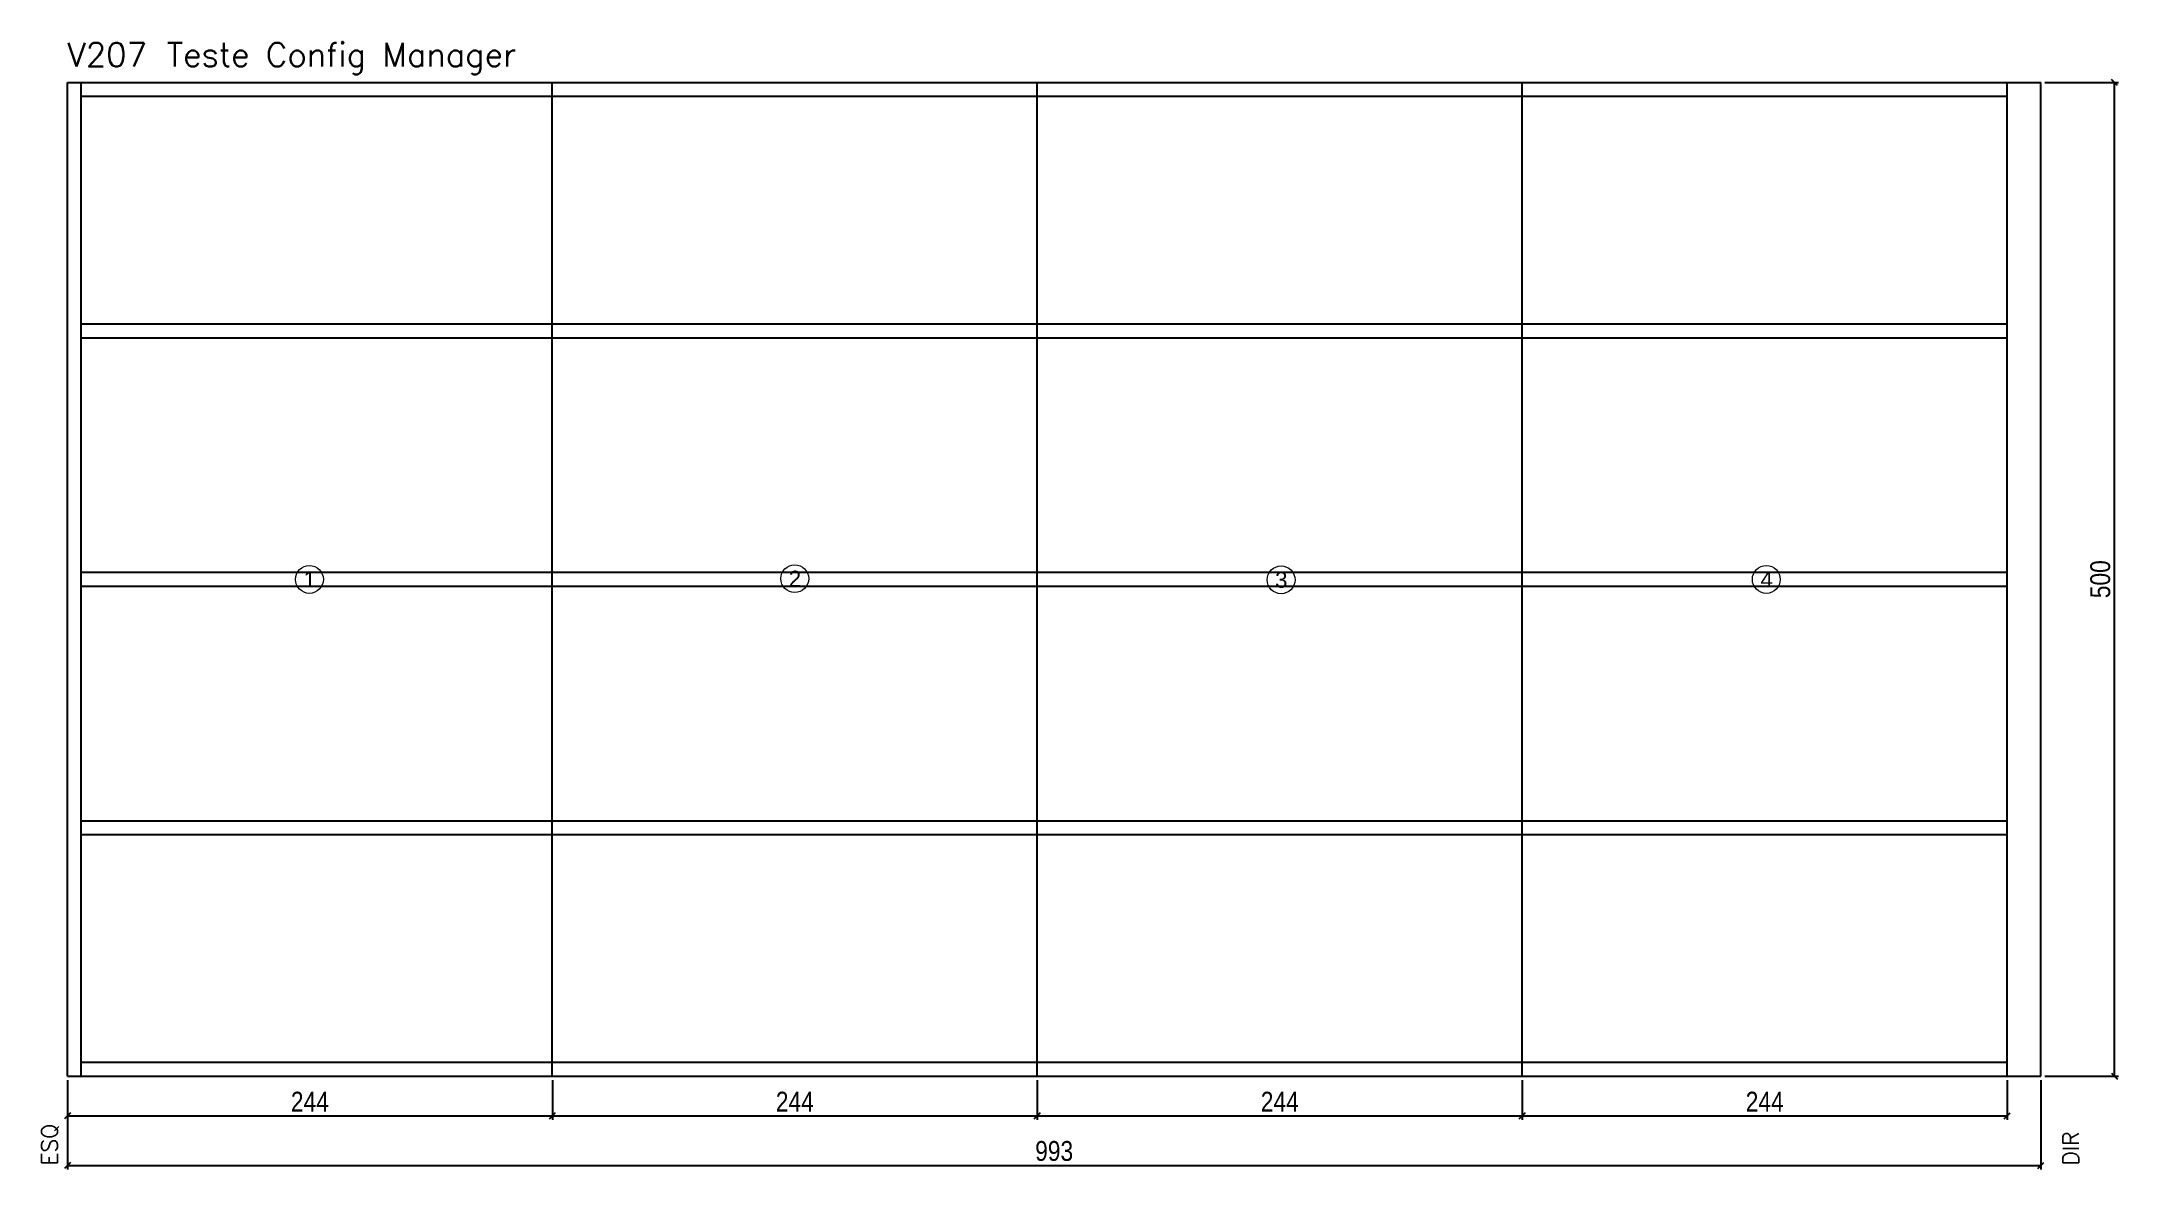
# Model space of a CAD drawing. Extents: x 12783 to 13828, y 13112 to 13680.
import ezdxf
from ezdxf.enums import TextEntityAlignment as Align

# ---------------------------------------------------------------- set-up
doc = ezdxf.new("R2010")
doc.units = 0
doc.layers.get('0').update_dxf_attribs({"color": 1, "linetype": 'CONTINUOUS'})
doc.layers.get('Defpoints').update_dxf_attribs({"linetype": 'CONTINUOUS'})
for name, color, linetype in [('5', 4, 'CONTINUOUS'), ('COTA', 241, 'CONTINUOUS'), ('NOMENCLATURA', 7, 'CONTINUOUS'), ('Painéis', 255, 'CONTINUOUS'), ('SARR_2.2x7', 30, 'CONTINUOUS')]:
    doc.layers.add(name, color=color, linetype=linetype)
doc.layers.add('NUMERACAO', color=5, linetype='CONTINUOUS', lineweight=15)
doc.styles.add('ARIAL', font='arial.ttf')
doc.styles.add('COTA TECNICA', font='techl___.ttf', dxfattribs={"height": 10})
doc.styles.get("Standard").update_dxf_attribs({"font": 'ROMANS.SHX'})
doc.dimstyles.new('PAINEL', dxfattribs={"dimtxt": 10, "dimasz": 3, "dimexe": 3, "dimexo": 3, "dimgap": 3, "dimtad": 1, "dimdec": 1, "dimzin": 12, "dimdsep": 46, "dimtxsty": 'COTA TECNICA', "dimblk1": 'OBLIQUE', "dimblk2": 'OBLIQUE', "dimsah": 1, "dimcen": 0.9, "dimclrd": 4, "dimclre": 4, "dimclrt": 240, "dimadec": 1, "dimazin": 3, "dimtfac": 1, "dimtdec": 1, "dimtmove": 0, "dimatfit": 3, "dimfxl": 1, "dimtolj": 1, "dimtzin": 12, "dimarcsym": 0})

# ---------------------------------------------------------------- blocks, each defined once
blk = doc.blocks.new('_Oblique')
at = {"color": 0, "linetype": 'ByBlock', "lineweight": -2}
blk.add_line((-0.5, -0.5), (0.5, 0.5), dxfattribs=at)
blk = doc.blocks.new('*D136')
at = {"layer": 'COTA', "color": 4, "linetype": 'Continuous', "lineweight": -2, "transparency": 16777216}
for p, q in [((12795.6, 13157), (12795.6, 13137)), ((13039.6, 13157), (13039.6, 13137)), ((12795.6, 13139), (13039.6, 13139))]:
    blk.add_line(p, q, dxfattribs=at)
at = {"layer": 'Defpoints', "color": 0, "linetype": 'Continuous', "transparency": 16777216}
for p in [(12795.6, 13159), (13039.6, 13159), (13039.6, 13139)]:
    blk.add_point(p, dxfattribs=at)
at = {"layer": 'COTA', "color": 4, "linetype": 'Continuous', "lineweight": -2, "transparency": 16777216, "xscale": 3, "yscale": 3, "zscale": 3, "rotation": 180}
blk.add_blockref('_Oblique', (12795.6, 13139), dxfattribs=at)
at = {"layer": 'COTA', "color": 4, "linetype": 'Continuous', "lineweight": -2, "transparency": 16777216, "xscale": 3, "yscale": 3, "zscale": 3}
blk.add_blockref('_Oblique', (13039.6, 13139), dxfattribs=at)
at = {"layer": 'COTA', "color": 240, "linetype": 'Continuous', "transparency": 16777216, "insert": (12917.6, 13146.1), "char_height": 10, "attachment_point": 5, "style": 'COTA TECNICA'}
blk.add_mtext('\\A1;244', dxfattribs=at)
blk = doc.blocks.new('*D137')
at = {"layer": 'COTA', "color": 4, "linetype": 'Continuous', "lineweight": -2, "transparency": 16777216}
for p, q in [((13039.6, 13157), (13039.6, 13137)), ((13283.6, 13157), (13283.6, 13137)), ((13039.6, 13139), (13283.6, 13139))]:
    blk.add_line(p, q, dxfattribs=at)
at = {"layer": 'Defpoints', "color": 0, "linetype": 'Continuous', "transparency": 16777216}
for p in [(13039.6, 13159), (13283.6, 13159), (13283.6, 13139)]:
    blk.add_point(p, dxfattribs=at)
at = {"layer": 'COTA', "color": 4, "linetype": 'Continuous', "lineweight": -2, "transparency": 16777216, "xscale": 3, "yscale": 3, "zscale": 3, "rotation": 180}
blk.add_blockref('_Oblique', (13039.6, 13139), dxfattribs=at)
at = {"layer": 'COTA', "color": 4, "linetype": 'Continuous', "lineweight": -2, "transparency": 16777216, "xscale": 3, "yscale": 3, "zscale": 3}
blk.add_blockref('_Oblique', (13283.6, 13139), dxfattribs=at)
at = {"layer": 'COTA', "color": 240, "linetype": 'Continuous', "transparency": 16777216, "insert": (13161.6, 13146.1), "char_height": 10, "attachment_point": 5, "style": 'COTA TECNICA'}
blk.add_mtext('\\A1;244', dxfattribs=at)
blk = doc.blocks.new('*D138')
at = {"layer": 'COTA', "color": 4, "linetype": 'Continuous', "lineweight": -2, "transparency": 16777216}
for p, q in [((13283.6, 13157), (13283.6, 13137)), ((13527.6, 13157), (13527.6, 13137)), ((13283.6, 13139), (13527.6, 13139))]:
    blk.add_line(p, q, dxfattribs=at)
at = {"layer": 'Defpoints', "color": 0, "linetype": 'Continuous', "transparency": 16777216}
for p in [(13283.6, 13159), (13527.6, 13159), (13527.6, 13139)]:
    blk.add_point(p, dxfattribs=at)
at = {"layer": 'COTA', "color": 4, "linetype": 'Continuous', "lineweight": -2, "transparency": 16777216, "xscale": 3, "yscale": 3, "zscale": 3, "rotation": 180}
blk.add_blockref('_Oblique', (13283.6, 13139), dxfattribs=at)
at = {"layer": 'COTA', "color": 4, "linetype": 'Continuous', "lineweight": -2, "transparency": 16777216, "xscale": 3, "yscale": 3, "zscale": 3}
blk.add_blockref('_Oblique', (13527.6, 13139), dxfattribs=at)
at = {"layer": 'COTA', "color": 240, "linetype": 'Continuous', "transparency": 16777216, "insert": (13405.6, 13146.1), "char_height": 10, "attachment_point": 5, "style": 'COTA TECNICA'}
blk.add_mtext('\\A1;244', dxfattribs=at)
blk = doc.blocks.new('*D139')
at = {"layer": 'COTA', "color": 4, "linetype": 'Continuous', "lineweight": -2, "transparency": 16777216}
for p, q in [((13527.6, 13157), (13527.6, 13137)), ((13771.6, 13157), (13771.6, 13137)), ((13527.6, 13139), (13771.6, 13139))]:
    blk.add_line(p, q, dxfattribs=at)
at = {"layer": 'Defpoints', "color": 0, "linetype": 'Continuous', "transparency": 16777216}
for p in [(13527.6, 13159), (13771.6, 13159), (13771.6, 13139)]:
    blk.add_point(p, dxfattribs=at)
at = {"layer": 'COTA', "color": 4, "linetype": 'Continuous', "lineweight": -2, "transparency": 16777216, "xscale": 3, "yscale": 3, "zscale": 3, "rotation": 180}
blk.add_blockref('_Oblique', (13527.6, 13139), dxfattribs=at)
at = {"layer": 'COTA', "color": 4, "linetype": 'Continuous', "lineweight": -2, "transparency": 16777216, "xscale": 3, "yscale": 3, "zscale": 3}
blk.add_blockref('_Oblique', (13771.6, 13139), dxfattribs=at)
at = {"layer": 'COTA', "color": 240, "linetype": 'Continuous', "transparency": 16777216, "insert": (13649.6, 13146.1), "char_height": 10, "attachment_point": 5, "style": 'COTA TECNICA'}
blk.add_mtext('\\A1;244', dxfattribs=at)
blk = doc.blocks.new('*D140')
at = {"layer": 'COTA', "color": 4, "linetype": 'Continuous', "lineweight": -2, "transparency": 16777216}
for p, q in [((12795.5914, 13156.9905), (12795.5914, 13111.9905)), ((13788.5914, 13156.9905), (13788.5914, 13111.9905)), ((12795.5914, 13113.9905), (13788.5914, 13113.9905))]:
    blk.add_line(p, q, dxfattribs=at)
at = {"layer": 'Defpoints', "color": 0, "linetype": 'Continuous', "transparency": 16777216}
for p in [(12795.5914, 13158.9905), (13788.5914, 13158.9905), (13788.5914, 13113.9905)]:
    blk.add_point(p, dxfattribs=at)
at = {"layer": 'COTA', "color": 4, "linetype": 'Continuous', "lineweight": -2, "transparency": 16777216, "xscale": 3, "yscale": 3, "zscale": 3, "rotation": 180}
blk.add_blockref('_Oblique', (12795.5914, 13113.9905), dxfattribs=at)
at = {"layer": 'COTA', "color": 4, "linetype": 'Continuous', "lineweight": -2, "transparency": 16777216, "xscale": 3, "yscale": 3, "zscale": 3}
blk.add_blockref('_Oblique', (13788.5914, 13113.9905), dxfattribs=at)
at = {"layer": 'COTA', "color": 240, "linetype": 'Continuous', "transparency": 16777216, "insert": (13292.0914, 13121.239038), "char_height": 10, "attachment_point": 5, "style": 'COTA TECNICA'}
blk.add_mtext('\\A1;993', dxfattribs=at)
blk = doc.blocks.new('*D141')
at = {"layer": 'COTA', "color": 4, "linetype": 'Continuous', "lineweight": -2, "transparency": 16777216}
for p, q in [((13790.6, 13659), (13827.6, 13659)), ((13825.6, 13159), (13825.6, 13659)), ((13790.6, 13159), (13827.6, 13159))]:
    blk.add_line(p, q, dxfattribs=at)
at = {"layer": 'Defpoints', "color": 0, "linetype": 'Continuous', "transparency": 16777216}
for p in [(13788.6, 13659), (13825.6, 13659), (13788.6, 13159)]:
    blk.add_point(p, dxfattribs=at)
at = {"layer": 'COTA', "color": 4, "linetype": 'Continuous', "lineweight": -2, "transparency": 16777216, "xscale": 3, "yscale": 3, "zscale": 3}
for p, rotation in [((13825.6, 13659), 90), ((13825.6, 13159), 270)]:
    blk.add_blockref('_Oblique', p, dxfattribs=dict(at, rotation=rotation))
at = {"layer": 'COTA', "color": 240, "linetype": 'Continuous', "transparency": 16777216, "insert": (13818.5, 13409), "char_height": 10, "attachment_point": 5, "rotation": 90, "style": 'COTA TECNICA'}
blk.add_mtext('\\A1;500', dxfattribs=at)
blk = doc.blocks.new('nf1')
at = {"layer": 'NUMERACAO', "color": 1}
blk.add_circle((-0.2, -0.1), 7, dxfattribs=at)
at = {"layer": 'NUMERACAO', "color": 7, "style": 'ARIAL'}
blk.add_text('1', height=8, dxfattribs=at).set_placement((-0.1, -0.1), align=Align.MIDDLE_CENTER)
blk = doc.blocks.new('nf2')
at = {"layer": 'NUMERACAO', "color": 1}
blk.add_circle((0, 0.3), 7, dxfattribs=at)
at = {"layer": 'NUMERACAO', "color": 7, "style": 'ARIAL'}
blk.add_text('2', height=8, dxfattribs=at).set_placement((0.1, 0.3), align=Align.MIDDLE_CENTER)
blk = doc.blocks.new('nf3')
at = {"layer": 'NUMERACAO', "color": 1}
blk.add_circle((0.7, -0.3), 7, dxfattribs=at)
at = {"layer": 'NUMERACAO', "color": 7, "style": 'ARIAL'}
blk.add_text('3', height=8, dxfattribs=at).set_placement((0.8, -0.3), align=Align.MIDDLE_CENTER)
blk = doc.blocks.new('nf4')
at = {"layer": 'NUMERACAO', "color": 1}
blk.add_circle((0.8, -0.1), 7, dxfattribs=at)
at = {"layer": 'NUMERACAO', "color": 7, "style": 'ARIAL'}
blk.add_text('4', height=8, dxfattribs=at).set_placement((1, -0.1), align=Align.MIDDLE_CENTER)

msp = doc.modelspace()

# ---------------------------------------------------------------- linework, layer by layer
at = {"layer": 'Painéis', "linetype": 'Continuous'}
for points in [[(12795.5914, 13158.9905), (12795.5914, 13658.9905)], [(12795.5914, 13658.9905), (13039.5914, 13658.9905)], [(13039.5914, 13658.9905), (13283.5914, 13658.9905)], [(13039.5914, 13158.9905), (13039.5914, 13658.9905)], [(13283.5914, 13658.9905), (13527.5914, 13658.9905)], [(13283.5914, 13158.9905), (13283.5914, 13658.9905)], [(13527.5914, 13658.9905), (13788.5914, 13658.9905)], [(13527.5914, 13158.9905), (13527.5914, 13658.9905)], [(13771.5914, 13158.9905), (13771.5914, 13658.9905)], [(12795.5914, 13158.9905), (13039.5914, 13158.9905)], [(13039.5914, 13158.9905), (13283.5914, 13158.9905)], [(13283.5914, 13158.9905), (13527.5914, 13158.9905)], [(13527.5914, 13158.9905), (13788.5914, 13158.9905)]]:
    msp.add_lwpolyline(points, dxfattribs=at)
at = {"layer": 'SARR_2.2x7', "linetype": 'Continuous'}
for points in [[(12802.5914, 13158.9905), (12802.5914, 13658.9905)], [(13788.5914, 13158.9905), (13788.5914, 13658.9905)], [(12802.5914, 13651.9905), (13039.5914, 13651.9905)], [(13039.5914, 13651.9905), (13283.5914, 13651.9905)], [(13283.5914, 13651.9905), (13527.5914, 13651.9905)], [(13527.5914, 13651.9905), (13771.5914, 13651.9905)], [(12802.5914, 13537.4905), (13039.5914, 13537.4905)], [(13039.5914, 13537.4905), (13283.5914, 13537.4905)], [(13283.5914, 13537.4905), (13527.5914, 13537.4905)], [(13527.5914, 13537.4905), (13771.5914, 13537.4905)], [(12802.5914, 13530.4905), (13039.5914, 13530.4905)], [(13039.5914, 13530.4905), (13283.5914, 13530.4905)], [(13283.5914, 13530.4905), (13527.5914, 13530.4905)], [(13527.5914, 13530.4905), (13771.5914, 13530.4905)], [(12802.5914, 13412.4905), (13039.5914, 13412.4905)], [(13039.5914, 13412.4905), (13283.5914, 13412.4905)], [(13283.5914, 13412.4905), (13527.5914, 13412.4905)], [(13527.5914, 13412.4905), (13771.5914, 13412.4905)], [(12802.5914, 13405.4905), (13039.5914, 13405.4905)], [(13039.5914, 13405.4905), (13283.5914, 13405.4905)], [(13283.5914, 13405.4905), (13527.5914, 13405.4905)], [(13527.5914, 13405.4905), (13771.5914, 13405.4905)], [(12802.5914, 13287.4905), (13039.5914, 13287.4905)], [(13039.5914, 13287.4905), (13283.5914, 13287.4905)], [(13283.5914, 13287.4905), (13527.5914, 13287.4905)], [(13527.5914, 13287.4905), (13771.5914, 13287.4905)], [(12802.5914, 13280.4905), (13039.5914, 13280.4905)], [(13039.5914, 13280.4905), (13283.5914, 13280.4905)], [(13283.5914, 13280.4905), (13527.5914, 13280.4905)], [(13527.5914, 13280.4905), (13771.5914, 13280.4905)], [(12802.5914, 13165.9905), (13039.5914, 13165.9905)], [(13039.5914, 13165.9905), (13283.5914, 13165.9905)], [(13283.5914, 13165.9905), (13527.5914, 13165.9905)], [(13527.5914, 13165.9905), (13771.5914, 13165.9905)]]:
    msp.add_lwpolyline(points, dxfattribs=at)

# ---------------------------------------------------------------- block references
at = {"layer": 'COTA', "linetype": 'Continuous'}
for name, p in [('nf1', (12917.5914, 13408.9905)), ('nf2', (13161.5914, 13408.9905)), ('nf3', (13405.5914, 13408.9905)), ('nf4', (13649.5914, 13408.9905))]:
    msp.add_blockref(name, p, dxfattribs=at)

# ---------------------------------------------------------------- texts
at = {"layer": '5', "linetype": 'Continuous'}
for s, p in [('ESQ', (12790.5914, 13113.9905)), ('DIR', (13807.5914, 13113.9905))]:
    msp.add_text(s, height=8, rotation=90, dxfattribs=at).set_placement(p)
at = {"layer": 'NOMENCLATURA', "linetype": 'Continuous'}
for s, p in [('Teste Config Manager', (12845.5914, 13666.9905)), ('V207', (12795.5914, 13666.9905))]:
    msp.add_text(s, height=12, dxfattribs=at).set_placement(p)

# ---------------------------------------------------------------- dimensions: what is measured, and where the dimension line sits
at = {"layer": 'COTA', "linetype": 'Continuous'}
dim = msp.add_linear_dim(base=(13825.5914, 13658.9905), p1=(13788.5914, 13158.9905), p2=(13788.5914, 13658.9905), angle=90, dimstyle='PAINEL', override={"dimexe": 2, "dimexo": 2, "dimgap": 2, "dimadec": 8, "dimtix": 1, "dimatfit": 2, "dimldrblk": 'Oblique'}, dxfattribs=at)
dim.commit()
dim.dimension.update_dxf_attribs({"geometry": '*D141', "text_midpoint": (13818.4818, 13408.9905)})
for base, p1, p2, picture, middle in [((13039.5914, 13138.9905), (12795.5914, 13158.9905), (13039.5914, 13158.9905), '*D136', (12917.5914, 13146.0636)), ((13788.5914, 13113.9905), (12795.5914, 13158.9905), (13788.5914, 13158.9905), '*D140', (13292.0914, 13121.239)), ((13283.5914, 13138.9905), (13039.5914, 13158.9905), (13283.5914, 13158.9905), '*D137', (13161.5914, 13146.0636)), ((13527.5914, 13138.9905), (13283.5914, 13158.9905), (13527.5914, 13158.9905), '*D138', (13405.5914, 13146.0636)), ((13771.5914, 13138.9905), (13527.5914, 13158.9905), (13771.5914, 13158.9905), '*D139', (13649.5914, 13146.0636))]:
    dim = msp.add_linear_dim(base=base, p1=p1, p2=p2, dimstyle='PAINEL', override={"dimexe": 2, "dimexo": 2, "dimgap": 2, "dimadec": 8, "dimtix": 1, "dimatfit": 2, "dimldrblk": 'Oblique'}, dxfattribs=at)
    dim.commit()
    dim.dimension.update_dxf_attribs({"geometry": picture, "text_midpoint": middle})

doc.saveas('drawing.dxf')
